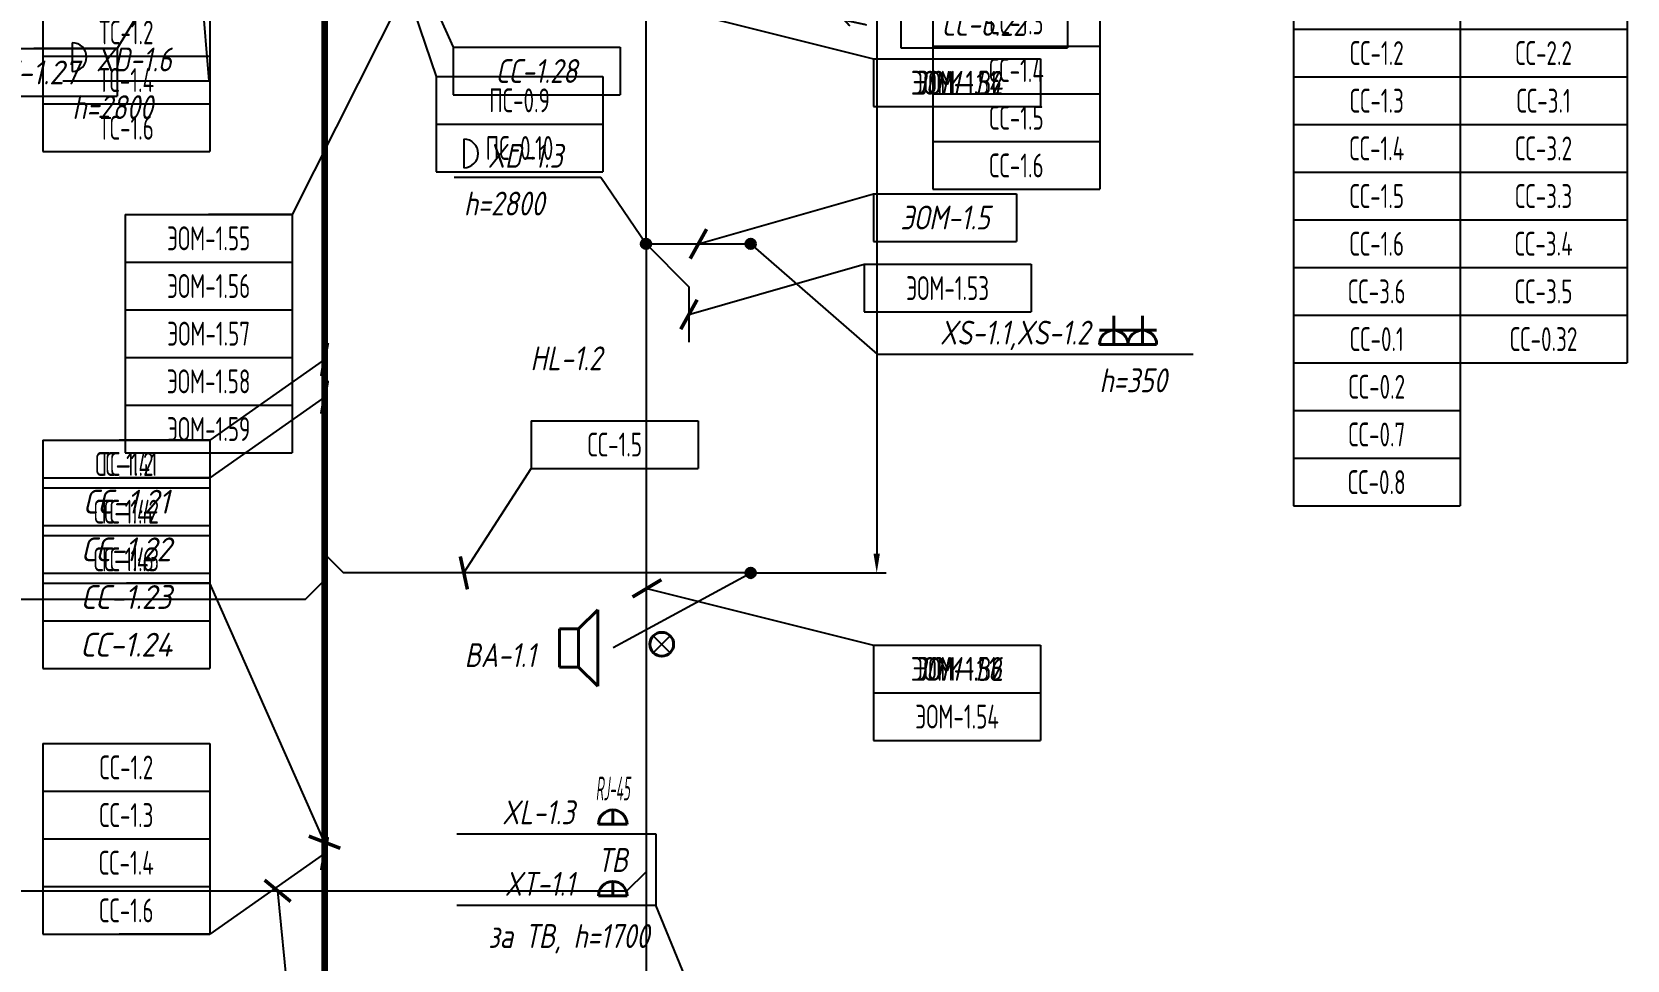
# Model space of a CAD drawing. Header units: millimetres. Extents: x -8189 to 16488, y -6763 to 17206.
# Drawn here: x 6394 to 9739, y 5008 to 6955 of the extents above; entities that cross this region are included whole.
import ezdxf
from ezdxf.enums import TextEntityAlignment as Align

# ---------------------------------------------------------------- set-up
doc = ezdxf.new("R2010")
doc.units = ezdxf.units.MM
for name, color, linetype in [('02 Розетки', 7, 'Continuous'), ('03 Стационарное ЭО', 7, 'Continuous'), ('04 Освещение', 7, 'Continuous'), ('05 Слаботочка', 7, 'Continuous'), ('06 Авт-ка климата', 7, 'Continuous'), ('07 Авт-ка общая', 7, 'Continuous'), ('08 Пож. и техн. сигн.', 7, 'Continuous'), ('12 Трассы и коробки 220', 7, 'Continuous'), ('13 Трассы и коробки слаботочки', 7, 'Continuous')]:
    doc.layers.add(name, color=color, linetype=linetype)
doc.layers.add('11 Привязка размеры', color=7, linetype='Continuous', plot=False)
doc.styles.add('GOST typeA', font='GOST_A.TTF')
doc.styles.get("Standard").update_dxf_attribs({"font": 'arial.ttf'})
doc.styles.add('ГОСТ-ISOCPEUR', font='isocpeui.ttf', dxfattribs={"width": 0.8})
doc.linetypes.add('220V_LINE', pattern='A,0.2,-0.05,["~220V",Standard,S=0.1,R=0,X=0,Y=-0.05],-0.4,0.1', length=0.75)
doc.dimstyles.new('ISO-25', dxfattribs={"dimtxt": 2.5, "dimasz": 2.5, "dimexe": 1.25, "dimexo": 0.625, "dimtad": 1, "dimtxsty": 'Standard', "dimcen": 2.5, "dimadec": 0, "dimazin": 0, "dimtfac": 1, "dimtmove": 0, "dimatfit": 3, "dimfxl": 1, "dimarcsym": 0})

# ---------------------------------------------------------------- blocks, each defined once
blk = doc.blocks.new('*D72')
at = {"layer": '11 Привязка размеры', "color": 0, "lineweight": -2}
for p, q in [((7901.2, 7510.1), (8185.6, 7510.1)), ((8165.6, 7470.1), (8165.6, 5860.1)), ((7901.2, 5820.1), (8185.6, 5820.1))]:
    blk.add_line(p, q, dxfattribs=at)
at = {"layer": '11 Привязка размеры', "color": 0}
for points in [[(8172.2, 7470.1), (8158.9, 7470.1), (8165.6, 7510.1)], [(8158.9, 5860.1), (8172.2, 5860.1), (8165.6, 5820.1)]]:
    blk.add_solid(points, dxfattribs=at)
at = {"layer": 'Defpoints', "color": 0}
for p in [(7901.2, 7510.1), (7901.2, 5820.1), (8165.6, 5820.1)]:
    blk.add_point(p, dxfattribs=at)
at = {"layer": '11 Привязка размеры', "color": 0, "insert": (8120.6, 7010.1), "char_height": 50, "attachment_point": 5, "rotation": 90, "style": 'ГОСТ-ISOCPEUR'}
blk.add_mtext('1690', dxfattribs=at)
blk = doc.blocks.new('розетка скрытая трехполюсная')
at = {"color": 0, "lineweight": -2}
for p, q in [((0, 0), (0, 3)), ((-1.5, 1.5), (1.5, 1.5)), ((-1.5, 0), (1.5, 0))]:
    blk.add_line(p, q, dxfattribs=at)
blk.add_arc((0, 0), 1.5, 0, 180, dxfattribs=at)
blk = doc.blocks.new('громкоговоритель')
at = {"color": 0, "lineweight": -2}
for p, q in [((2, 2), (4, 4)), ((4, 4), (4, -4)), ((0, -2), (0, 2)), ((0, 2), (2, 2)), ((2, 2), (2, -2)), ((2, -2), (0, -2)), ((2, -2), (4, -4))]:
    blk.add_line(p, q, dxfattribs=at)
blk = doc.blocks.new('розетка RJ-45')
at = {"color": 0, "lineweight": -2}
for p, q in [((-1.5, 0), (1.5, 0)), ((0, 0), (0, 1.5))]:
    blk.add_line(p, q, dxfattribs=at)
blk.add_arc((0, 0), 1.5, 0, 180, dxfattribs=at)
at = {"color": 0, "lineweight": -2, "style": 'ГОСТ-ISOCPEUR', "width": 0.4}
blk.add_text('RJ-45', height=2.5, dxfattribs=at).set_placement((0, 2.5), align=Align.CENTER)
blk = doc.blocks.new('розетка ТВ')
at = {"color": 0, "lineweight": -2}
for p, q in [((-1.5, 0), (1.5, 0)), ((0, 0), (0, 1.5))]:
    blk.add_line(p, q, dxfattribs=at)
blk.add_arc((0, 0), 1.5, 0, 180, dxfattribs=at)
at = {"color": 0, "lineweight": -2, "style": 'ГОСТ-ISOCPEUR', "width": 0.8}
blk.add_text('ТВ', height=2.5, dxfattribs=at).set_placement((0, 2.5), align=Align.CENTER)
blk = doc.blocks.new('коробка коммутационная')
at = {"color": 0}
blk.add_line((0, 3), (0, 0), dxfattribs=at)
blk.add_arc((0, 1.5), 1.5, 270, 90, dxfattribs=at)
blk = doc.blocks.new('*T192')
at = {"layer": '02 Розетки', "color": 0, "lineweight": -2}
for p, q in [((0, 0), (350, 0)), ((0, 0), (0, -100)), ((350, 0), (350, -100)), ((0, -100), (350, -100))]:
    blk.add_line(p, q, dxfattribs=at)
at = {"layer": '02 Розетки', "color": 0, "insert": (175, -50), "char_height": 50, "width": 330, "attachment_point": 5, "style": 'ГОСТ-ISOCPEUR'}
blk.add_mtext('{ЭОМ-1.4}', dxfattribs=at)
blk = doc.blocks.new('*T193')
at = {"layer": '02 Розетки', "color": 0, "lineweight": -2}
for p, q in [((0, 0), (300, 0)), ((0, 0), (0, -100)), ((300, 0), (300, -100)), ((0, -100), (300, -100))]:
    blk.add_line(p, q, dxfattribs=at)
at = {"layer": '02 Розетки', "color": 0, "insert": (150, -50), "char_height": 50, "width": 280, "attachment_point": 5, "style": 'ГОСТ-ISOCPEUR'}
blk.add_mtext('{ЭОМ-1.5}', dxfattribs=at)
blk = doc.blocks.new('*T194')
at = {"layer": '02 Розетки', "color": 0, "lineweight": -2}
for p, q in [((0, 0), (350, 0)), ((0, 0), (0, -100)), ((350, 0), (350, -100)), ((0, -100), (350, -100))]:
    blk.add_line(p, q, dxfattribs=at)
at = {"layer": '02 Розетки', "color": 0, "insert": (175, -50), "char_height": 50, "width": 330, "attachment_point": 5, "style": 'ГОСТ-ISOCPEUR'}
blk.add_mtext('{ЭОМ-1.6}', dxfattribs=at)
blk = doc.blocks.new('*T260')
at = {"layer": '03 Стационарное ЭО', "color": 0, "lineweight": -2}
for p, q in [((0, 0), (350, 0)), ((0, 0), (0, -100)), ((350, 0), (350, -100)), ((0, -100), (350, -100))]:
    blk.add_line(p, q, dxfattribs=at)
at = {"layer": '03 Стационарное ЭО', "color": 0, "insert": (175, -50), "char_height": 50, "width": 330, "attachment_point": 5, "style": 'GOST typeA'}
blk.add_mtext('{\\W0.9;ЭОМ-1.32}', dxfattribs=at)
blk = doc.blocks.new('*T262')
at = {"layer": '03 Стационарное ЭО', "color": 0, "lineweight": -2}
for p, q in [((0, 0), (350, 0)), ((0, 0), (0, -100)), ((350, 0), (350, -100)), ((0, -100), (350, -100))]:
    blk.add_line(p, q, dxfattribs=at)
at = {"layer": '03 Стационарное ЭО', "color": 0, "insert": (175, -50), "char_height": 50, "width": 330, "attachment_point": 5, "style": 'GOST typeA'}
blk.add_mtext('{\\W0.9;ЭОМ-1.32}', dxfattribs=at)
blk = doc.blocks.new('*T323')
at = {"layer": '04 Освещение', "color": 0, "lineweight": -2}
for p, q in [((0, 0), (350, 0)), ((0, 0), (0, -500)), ((350, 0), (350, -500)), ((0, -100), (350, -100)), ((0, -200), (350, -200)), ((0, -300), (350, -300)), ((0, -400), (350, -400)), ((0, -500), (350, -500))]:
    blk.add_line(p, q, dxfattribs=at)
at = {"layer": '04 Освещение', "color": 0, "char_height": 50, "width": 330, "attachment_point": 5, "style": 'GOST typeA'}
for s, insert in [('{\\W0.8;ЭОМ-1.55}', (175, -50)), ('{\\W0.8;ЭОМ-1.56}', (175, -150)), ('{\\W0.8;ЭОМ-1.57}', (175, -250)), ('{\\W0.8;ЭОМ-1.58}', (175, -350)), ('{\\W0.8;ЭОМ-1.59}', (175, -450))]:
    blk.add_mtext(s, dxfattribs=dict(at, insert=insert))
blk = doc.blocks.new('*T326')
at = {"layer": '04 Освещение', "color": 0, "lineweight": -2}
for p, q in [((0, 0), (350, 0)), ((0, 0), (0, -100)), ((350, 0), (350, -100)), ((0, -100), (350, -100))]:
    blk.add_line(p, q, dxfattribs=at)
at = {"layer": '04 Освещение', "color": 0, "insert": (175, -50), "char_height": 50, "width": 330, "attachment_point": 5, "style": 'GOST typeA'}
blk.add_mtext('{\\W0.8;ЭОМ-1.51}', dxfattribs=at)
blk = doc.blocks.new('*T328')
at = {"layer": '04 Освещение', "color": 0, "lineweight": -2}
for p, q in [((0, 0), (350, 0)), ((0, 0), (0, -200)), ((350, 0), (350, -200)), ((0, -100), (350, -100)), ((0, -200), (350, -200))]:
    blk.add_line(p, q, dxfattribs=at)
at = {"layer": '04 Освещение', "color": 0, "char_height": 50, "width": 330, "attachment_point": 5, "style": 'GOST typeA'}
for s, insert in [('{\\W0.8;ЭОМ-1.51}', (175, -50)), ('{\\W0.8;ЭОМ-1.54}', (175, -150))]:
    blk.add_mtext(s, dxfattribs=dict(at, insert=insert))
blk = doc.blocks.new('*T384')
at = {"layer": '04 Освещение', "color": 0, "lineweight": -2}
for p, q in [((0, 0), (350, 0)), ((0, 0), (0, -100)), ((350, 0), (350, -100)), ((0, -100), (350, -100))]:
    blk.add_line(p, q, dxfattribs=at)
at = {"layer": '04 Освещение', "color": 0, "insert": (175, -50), "char_height": 50, "width": 330, "attachment_point": 5, "style": 'GOST typeA'}
blk.add_mtext('{\\W0.8;ЭОМ-1.53}', dxfattribs=at)
blk = doc.blocks.new('*T451')
at = {"layer": '07 Авт-ка общая', "color": 0, "lineweight": -2}
for p, q in [((0, 0), (350, 0)), ((0, 0), (0, -300)), ((350, 0), (350, -300)), ((0, -100), (350, -100)), ((0, -200), (350, -200)), ((0, -300), (350, -300))]:
    blk.add_line(p, q, dxfattribs=at)
at = {"layer": '07 Авт-ка общая', "color": 0, "char_height": 50, "width": 330, "attachment_point": 5, "style": 'GOST typeA'}
for s, insert in [('{\\W0.8;СС-1.41}', (175, -50)), ('{\\W0.8;СС-1.42}', (175, -150)), ('{\\W0.8;СС-1.43}', (175, -250))]:
    blk.add_mtext(s, dxfattribs=dict(at, insert=insert))
blk = doc.blocks.new('*T527')
at = {"layer": '06 Авт-ка климата', "color": 0, "lineweight": -2}
for p, q in [((0, 0), (350, 0)), ((0, 0), (0, -400)), ((350, 0), (350, -400)), ((0, -100), (350, -100)), ((0, -200), (350, -200)), ((0, -300), (350, -300)), ((0, -400), (350, -400))]:
    blk.add_line(p, q, dxfattribs=at)
at = {"layer": '06 Авт-ка климата', "color": 0, "char_height": 50, "width": 330, "attachment_point": 5, "style": 'ГОСТ-ISOCPEUR'}
for s, insert in [('{\\W0.9;СС-1.21}', (175, -50)), ('{\\W0.9;СС-1.22}', (175, -150)), ('{\\W0.9;СС-1.23}', (175, -250)), ('{\\W0.9;СС-1.24}', (175, -350))]:
    blk.add_mtext(s, dxfattribs=dict(at, insert=insert))
blk = doc.blocks.new('*T593')
at = {"layer": '06 Авт-ка климата', "color": 0, "lineweight": -2}
for p, q in [((0, 0), (350, 0)), ((0, 0), (0, -100)), ((350, 0), (350, -100)), ((0, -100), (350, -100))]:
    blk.add_line(p, q, dxfattribs=at)
at = {"layer": '06 Авт-ка климата', "color": 0, "insert": (175, -50), "char_height": 50, "width": 330, "attachment_point": 5, "style": 'ГОСТ-ISOCPEUR'}
blk.add_mtext('{\\W0.9;СС-1.27}', dxfattribs=at)
blk = doc.blocks.new('*T602')
at = {"layer": '06 Авт-ка климата', "color": 0, "lineweight": -2}
for p, q in [((0, 0), (350, 0)), ((0, 0), (0, -200)), ((350, 0), (350, -200)), ((0, -100), (350, -100)), ((0, -200), (350, -200))]:
    blk.add_line(p, q, dxfattribs=at)
at = {"layer": '06 Авт-ка климата', "color": 0, "char_height": 50, "width": 330, "attachment_point": 5, "style": 'ГОСТ-ISOCPEUR'}
for s, insert in [('{СС-6.21}', (175, -50)), ('{СС-6.22}', (175, -150))]:
    blk.add_mtext(s, dxfattribs=dict(at, insert=insert))
blk = doc.blocks.new('*T621')
at = {"layer": '05 Слаботочка', "color": 0, "lineweight": -2}
for p, q in [((0, 0), (350, 0)), ((0, 0), (0, -1100)), ((350, 0), (350, -1100)), ((0, -100), (350, -100)), ((0, -200), (350, -200)), ((0, -300), (350, -300)), ((0, -400), (350, -400)), ((0, -500), (350, -500)), ((0, -600), (350, -600)), ((0, -700), (350, -700)), ((0, -800), (350, -800)), ((0, -900), (350, -900)), ((0, -1000), (350, -1000)), ((0, -1100), (350, -1100))]:
    blk.add_line(p, q, dxfattribs=at)
at = {"layer": '05 Слаботочка', "color": 0, "char_height": 50, "width": 330, "attachment_point": 5, "style": 'GOST typeA'}
for s, insert in [('{\\W0.8;СС-1.1}', (175, -50)), ('{\\W0.8;СС-1.2}', (175, -150)), ('{\\W0.8;СС-1.3}', (175, -250)), ('{\\W0.8;СС-1.4}', (175, -350)), ('{\\W0.8;СС-1.5}', (175, -450)), ('{\\W0.8;СС-1.6}', (175, -550)), ('{\\W0.8;СС-3.6}', (175, -650)), ('{\\W0.8;СС-0.1}', (175, -750)), ('{\\W0.8;СС-0.2}', (175, -850)), ('{\\W0.8;СС-0.7}', (175, -950)), ('{\\W0.8;СС-0.8}', (175, -1050))]:
    blk.add_mtext(s, dxfattribs=dict(at, insert=insert))
blk = doc.blocks.new('*T623')
at = {"layer": '05 Слаботочка', "color": 0, "lineweight": -2}
for p, q in [((0, 0), (350, 0)), ((0, 0), (0, -600)), ((350, 0), (350, -600)), ((0, -100), (350, -100)), ((0, -200), (350, -200)), ((0, -300), (350, -300)), ((0, -400), (350, -400)), ((0, -500), (350, -500)), ((0, -600), (350, -600))]:
    blk.add_line(p, q, dxfattribs=at)
at = {"layer": '05 Слаботочка', "color": 0, "char_height": 50, "width": 330, "attachment_point": 5, "style": 'GOST typeA'}
for s, insert in [('{\\W0.8;СС-1.1}', (175, -50)), ('{\\W0.8;СС-1.2}', (175, -150)), ('{\\W0.8;СС-1.3}', (175, -250)), ('{\\W0.8;СС-1.4}', (175, -350)), ('{\\W0.8;СС-1.5}', (175, -450)), ('{\\W0.8;СС-1.6}', (175, -550))]:
    blk.add_mtext(s, dxfattribs=dict(at, insert=insert))
blk = doc.blocks.new('*T628')
at = {"layer": '05 Слаботочка', "color": 0, "lineweight": -2}
for p, q in [((0, 0), (350, 0)), ((0, 0), (0, -400)), ((350, 0), (350, -400)), ((0, -100), (350, -100)), ((0, -200), (350, -200)), ((0, -300), (350, -300)), ((0, -400), (350, -400))]:
    blk.add_line(p, q, dxfattribs=at)
at = {"layer": '05 Слаботочка', "color": 0, "char_height": 50, "width": 330, "attachment_point": 5, "style": 'GOST typeA'}
for s, insert in [('{\\W0.8;СС-1.2}', (175, -50)), ('{\\W0.8;СС-1.3}', (175, -150)), ('{\\W0.8;СС-1.4}', (175, -250)), ('{\\W0.8;СС-1.6}', (175, -350))]:
    blk.add_mtext(s, dxfattribs=dict(at, insert=insert))
blk = doc.blocks.new('*T630')
at = {"layer": '05 Слаботочка', "color": 0, "lineweight": -2}
for p, q in [((0, 0), (350, 0)), ((0, 0), (0, -100)), ((350, 0), (350, -100)), ((0, -100), (350, -100))]:
    blk.add_line(p, q, dxfattribs=at)
at = {"layer": '05 Слаботочка', "color": 0, "insert": (175, -50), "char_height": 50, "width": 330, "attachment_point": 5, "style": 'GOST typeA'}
blk.add_mtext('{\\W0.8;СС-1.5}', dxfattribs=at)
blk = doc.blocks.new('*T636')
at = {"layer": '05 Слаботочка', "color": 0, "lineweight": -2}
for p, q in [((0, 0), (350, 0)), ((0, 0), (0, -800)), ((350, 0), (350, -800)), ((0, -100), (350, -100)), ((0, -200), (350, -200)), ((0, -300), (350, -300)), ((0, -400), (350, -400)), ((0, -500), (350, -500)), ((0, -600), (350, -600)), ((0, -700), (350, -700)), ((0, -800), (350, -800))]:
    blk.add_line(p, q, dxfattribs=at)
at = {"layer": '05 Слаботочка', "color": 0, "char_height": 50, "width": 330, "attachment_point": 5, "style": 'GOST typeA'}
for s, insert in [('{\\W0.8;СС-2.1}', (175, -50)), ('{\\W0.8;СС-2.2}', (175, -150)), ('{\\W0.8;СС-3.1}', (175, -250)), ('{\\W0.8;СС-3.2}', (175, -350)), ('{\\W0.8;СС-3.3}', (175, -450)), ('{\\W0.8;СС-3.4}', (175, -550)), ('{\\W0.8;СС-3.5}', (175, -650)), ('{\\W0.8;СС-0.32}', (175, -750))]:
    blk.add_mtext(s, dxfattribs=dict(at, insert=insert))
blk = doc.blocks.new('*T710')
at = {"layer": '08 Пож. и техн. сигн.', "color": 0, "lineweight": -2}
for p, q in [((0, 0), (350, 0)), ((0, 0), (0, -300)), ((350, 0), (350, -300)), ((0, -100), (350, -100)), ((0, -200), (350, -200)), ((0, -300), (350, -300))]:
    blk.add_line(p, q, dxfattribs=at)
at = {"layer": '08 Пож. и техн. сигн.', "color": 0, "char_height": 50, "width": 330, "attachment_point": 5, "style": 'GOST typeA'}
for s, insert in [('{\\W0.8;ТС-1.2}', (175, -50)), ('{\\W0.8;ТС-1.4}', (175, -150)), ('{\\W0.8;ТС-1.6}', (175, -250))]:
    blk.add_mtext(s, dxfattribs=dict(at, insert=insert))
blk = doc.blocks.new('*T758')
at = {"layer": '08 Пож. и техн. сигн.', "color": 0, "lineweight": -2}
for p, q in [((0, 0), (350, 0)), ((0, 0), (0, -500)), ((350, 0), (350, -500)), ((0, -100), (350, -100)), ((0, -200), (350, -200)), ((0, -300), (350, -300)), ((0, -400), (350, -400)), ((0, -500), (350, -500))]:
    blk.add_line(p, q, dxfattribs=at)
at = {"layer": '08 Пож. и техн. сигн.', "color": 0, "char_height": 50, "width": 330, "attachment_point": 5, "style": 'GOST typeA'}
for s, insert in [('{\\W0.8;ПС-0.9}', (175, -50)), ('{\\W0.8;ПС-0.10}', (175, -150)), ('{\\W0.8;ТС-1.2}', (175, -250)), ('{\\W0.8;ТС-1.4}', (175, -350)), ('{\\W0.8;ТС-1.6}', (175, -450))]:
    blk.add_mtext(s, dxfattribs=dict(at, insert=insert))
blk = doc.blocks.new('*T759')
at = {"layer": '08 Пож. и техн. сигн.', "color": 0, "lineweight": -2}
for p, q in [((0, 0), (350, 0)), ((0, 0), (0, -200)), ((350, 0), (350, -200)), ((0, -100), (350, -100)), ((0, -200), (350, -200))]:
    blk.add_line(p, q, dxfattribs=at)
at = {"layer": '08 Пож. и техн. сигн.', "color": 0, "char_height": 50, "width": 330, "attachment_point": 5, "style": 'GOST typeA'}
for s, insert in [('{\\W0.8;ПС-0.9}', (175, -50)), ('{\\W0.8;ПС-0.10}', (175, -150))]:
    blk.add_mtext(s, dxfattribs=dict(at, insert=insert))
blk = doc.blocks.new('*T778')
at = {"layer": '06 Авт-ка климата', "color": 0, "lineweight": -2}
for p, q in [((0, 0), (350, 0)), ((0, 0), (0, -100)), ((350, 0), (350, -100)), ((0, -100), (350, -100))]:
    blk.add_line(p, q, dxfattribs=at)
at = {"layer": '06 Авт-ка климата', "color": 0, "insert": (175, -50), "char_height": 50, "width": 330, "attachment_point": 5, "style": 'ГОСТ-ISOCPEUR'}
blk.add_mtext('{СС-1.28}', dxfattribs=at)

msp = doc.modelspace()

# ---------------------------------------------------------------- hatches: boundary and pattern name
at = {"layer": '02 Розетки'}
msp.add_hatch(color=256, dxfattribs=at).paths.add_polyline_path([(7891.2, 6510.2, 1), (7911.2, 6510.2, 1)])
at = {"layer": '05 Слаботочка'}
msp.add_hatch(color=256, dxfattribs=at).paths.add_polyline_path([(7891.2, 5820.1, 1), (7911.2, 5820.1, 1)])
at = {"layer": '12 Трассы и коробки 220'}
msp.add_hatch(color=256, dxfattribs=at).paths.add_polyline_path([(7671.7, 6510.2, 1), (7691.7, 6510.2, 1)])

# ---------------------------------------------------------------- linework, layer by layer
at = {"layer": '02 Розетки'}
for q in [(7901.2, 6510.2), (8829.4, 6279.1)]:
    msp.add_line((8167.1, 6279.1), q, dxfattribs=at)
at = {"layer": '02 Розетки', "lineweight": 40}
msp.add_circle((7901.2, 6510.2), 10, dxfattribs=at)
at = {"layer": '04 Освещение', "color": 3}
for p, q in [((7732.3, 5652.7), (7696.9, 5688)), ((7696.9, 5652.7), (7732.3, 5688))]:
    msp.add_line(p, q, dxfattribs=at)
at = {"layer": '04 Освещение', "linetype": '220V_LINE', "ltscale": 200, "flags": 128}
for points in [[(7681.7, 6510.2), (7771.7, 6420.2), (7771.7, 6303.9)], [(6176.2, 5153.3), (7641.7, 5153.3), (7641.7, 5153.3), (7681.7, 5193.3)]]:
    msp.add_lwpolyline(points, dxfattribs=at)
at = {"layer": '04 Освещение', "color": 3, "lineweight": 40}
msp.add_circle((7714.6, 5670.4), 25, dxfattribs=at)
at = {"layer": '05 Слаботочка'}
for p, q in [((7612.8, 5663.8), (7901.2, 5820.1)), ((7285.2, 5272.9), (7702, 5272.9)), ((7702, 5272.9), (7702, 5122.9)), ((7285.2, 5122.9), (7702, 5122.9)), ((7901.2, 4640.4), (7702, 5122.9))]:
    msp.add_line(p, q, dxfattribs=at)
for points in [[(7901.2, 5820.1), (7047.4, 5820.1), (7007.4, 5860.1)], [(4451.2, 5765.1), (6967.4, 5765.1), (6967.4, 5765.1), (7007.4, 5805.1)]]:
    msp.add_lwpolyline(points, dxfattribs=at)
at = {"layer": '05 Слаботочка', "lineweight": 40}
msp.add_circle((7901.2, 5820.1), 10, dxfattribs=at)
at = {"layer": '12 Трассы и коробки 220'}
for p, q in [((6765.7, 6852.1), (6711.2, 7510.1)), ((6458.3, 6852.1), (6765.7, 6852.1)), ((7279.6, 6649.9), (7586.9, 6649.9)), ((7586.9, 6649.9), (7681.7, 6510.2))]:
    msp.add_line(p, q, dxfattribs=at)
at = {"layer": '12 Трассы и коробки 220', "linetype": '220V_LINE', "ltscale": 200, "flags": 128}
for points in [[(7681.7, 6510.2), (7681.7, 7218.1), (7683.6, 7436.6)], [(7681.7, 6510.2), (7681.7, 4640.4)], [(7681.7, 6510.2), (7901.2, 6510.2)]]:
    msp.add_lwpolyline(points, dxfattribs=at)
at = {"layer": '12 Трассы и коробки 220', "lineweight": 40}
msp.add_circle((7681.7, 6510.2), 10, dxfattribs=at)
at = {"layer": '13 Трассы и коробки слаботочки', "lineweight": 100}
msp.add_lwpolyline([(7007.4, 9570.1), (7007.4, 2946.3)], dxfattribs=at)

# ---------------------------------------------------------------- block references
for name, p in [('*T758', (6416.7, 7203.8)), ('*T623', (8283.6, 7224.7)), ('*T602', (8215.8, 7121.6)), ('*T621', (9039.5, 7060.5)), ('*T636', (9389.5, 7060.5)), ('*T593', (6222.7, 6919.8)), ('*T778', (7277.5, 6922.8)), ('*T192', (8159.1, 6898.2)), ('*T260', (8159.1, 6898.2)), ('*T326', (8159.1, 6898.2)), ('*T759', (7241.3, 6861.3)), ('*T193', (8159.1, 6615.5)), ('*T323', (6589.3, 6571.8)), ('*T384', (8139.3, 6467.4)), ('*T630', (7441.1, 6139.3)), ('*T451', (6416.7, 6098.5)), ('*T710', (6416.7, 6098.5)), ('*T527', (6416.7, 6019.5)), ('*T194', (8159.1, 5668.7)), ('*T262', (8159.1, 5668.7)), ('*T328', (8159.1, 5668.7)), ('*T628', (6416.7, 5462.1))]:
    msp.add_blockref(name, p)
at = {"layer": '02 Розетки', "color": 1, "lineweight": 40, "xscale": 20, "yscale": 20, "zscale": 20}
for p in [(8662.7, 6299.1), (8722.7, 6299.1)]:
    msp.add_blockref('розетка скрытая трехполюсная', p, dxfattribs=at)
at = {"layer": '05 Слаботочка', "lineweight": 40, "xscale": 20, "yscale": 20, "zscale": 20}
msp.add_blockref('громкоговоритель', (7500.3, 5662.7), dxfattribs=at)
at = {"layer": '05 Слаботочка', "color": 6, "lineweight": 40, "xscale": 20, "yscale": 20, "zscale": 20}
for name, p in [('розетка RJ-45', (7612, 5292.9)), ('розетка ТВ', (7612, 5142.9))]:
    msp.add_blockref(name, p, dxfattribs=at)
at = {"layer": '12 Трассы и коробки 220', "xscale": 20, "yscale": 20, "zscale": 20}
for p in [(6478.3, 6872.1), (7299.6, 6669.9)]:
    msp.add_blockref('коробка коммутационная', p, dxfattribs=at)

# ---------------------------------------------------------------- texts
at = {"layer": '02 Розетки', "linetype": 'Continuous', "style": 'ГОСТ-ISOCPEUR', "width": 0.8}
msp.add_text('XS-1.1,XS-1.2', height=50, dxfattribs=at).set_placement((8612.7, 6299.1), align=Align.RIGHT)
msp.add_text('h=350', height=50, dxfattribs=at).set_placement((8632.7, 6199))
at = {"layer": '04 Освещение', "linetype": 'Continuous', "style": 'ГОСТ-ISOCPEUR', "width": 0.8}
msp.add_text('HL-1.2', height=50, dxfattribs=at).set_placement((7439.3, 6245.1))
at = {"layer": '05 Слаботочка', "linetype": 'Continuous', "style": 'ГОСТ-ISOCPEUR', "width": 0.8}
for s, p in [('BA-1.1', (7450.3, 5622.7)), ('XL-1.3', (7532, 5292.9)), ('XT-1.1', (7532, 5142.9)), ('за ТВ, h=1700', (7688.7, 5033.4))]:
    msp.add_text(s, height=50, dxfattribs=at).set_placement(p, align=Align.RIGHT)
at = {"layer": '12 Трассы и коробки 220', "linetype": 'Continuous', "style": 'ГОСТ-ISOCPEUR', "width": 0.8}
for s, p in [('XD-1.6', (6528.3, 6872.1)), ('h=2800', (6478.3, 6772)), ('XD-1.3', (7349.6, 6669.9)), ('h=2800', (7299.6, 6569.8))]:
    msp.add_text(s, height=50, dxfattribs=at).set_placement(p)

# ---------------------------------------------------------------- dimensions: what is measured, and where the dimension line sits
at = {"layer": '11 Привязка размеры'}
dim = msp.add_linear_dim(base=(8165.6, 5820.1), p1=(7901.2, 7510.1), p2=(7901.2, 5820.1), angle=90, dimstyle='ISO-25', override={"dimtxt": 50, "dimasz": 40, "dimexe": 20, "dimexo": 0, "dimgap": 20, "dimdec": 0, "dimtxsty": 'ГОСТ-ISOCPEUR'}, dxfattribs=at)
dim.commit()
dim.dimension.update_dxf_attribs({"geometry": '*D72', "text_midpoint": (8165.6, 7010.1), "dimtype": 160})

# ---------------------------------------------------------------- leaders
at = {"layer": '02 Розетки'}
for points in [[(7683.6, 7017.2), (8159.1, 6898.2), (8319, 6898.2)], [(7791.5, 6510.2), (8159.1, 6615.5), (8319, 6615.5)], [(7683.6, 5787.7), (8159.1, 5668.7), (8319, 5668.7)]]:
    msp.add_leader(points, dimstyle='ISO-25', override={"dimasz": 50, "dimgap": 1, "dimtad": 0, "dimldrblk": 'ArchTick'}, dxfattribs=at)
at = {"layer": '03 Стационарное ЭО'}
for points in [[(7683.6, 7017.2), (8159.1, 6898.2), (8319, 6898.2)], [(7683.6, 5787.7), (8159.1, 5668.7), (8319, 5668.7)]]:
    msp.add_leader(points, dimstyle='ISO-25', override={"dimasz": 50, "dimgap": 1, "dimtad": 0, "dimldrblk": 'ArchTick'}, dxfattribs=at)
at = {"layer": '04 Освещение'}
for points in [[(7356.2, 7399.8), (6939.3, 6571.8), (6764.3, 6571.8)], [(7683.6, 7017.2), (8159.1, 6898.2), (8319, 6898.2)], [(7771.7, 6362.1), (8139.3, 6467.4), (8299.2, 6467.4)], [(7683.6, 5787.7), (8159.1, 5668.7), (8319, 5668.7)], [(6909, 5153.3), (6941.1, 4824.5), (7100.9, 4824.5)]]:
    msp.add_leader(points, dimstyle='ISO-25', override={"dimasz": 50, "dimgap": 1, "dimtad": 0, "dimldrblk": 'ArchTick'}, dxfattribs=at)
at = {"layer": '05 Слаботочка'}
for points in [[(7299.6, 5820.1), (7441.1, 6039.3), (7616.1, 6039.3)], [(7007.4, 5231.4), (6766.7, 5062.1), (6576.5, 5062.1)]]:
    msp.add_leader(points, dimstyle='ISO-25', override={"dimasz": 50, "dimgap": 1, "dimtad": 0, "dimldrblk": 'ArchTick'}, dxfattribs=at)
at = {"layer": '06 Авт-ка климата'}
for points in [[(6902.5, 7470.1), (6572.7, 6919.8), (6397.7, 6919.8)], [(7115.9, 7279.9), (7277.5, 6922.8), (7452.5, 6922.8)], [(7007.4, 6188.7), (6766.7, 6019.5), (6576.5, 6019.5)]]:
    msp.add_leader(points, dimstyle='ISO-25', override={"dimasz": 50, "dimgap": 1, "dimtad": 0, "dimldrblk": 'ArchTick'}, dxfattribs=at)
at = {"layer": '07 Авт-ка общая'}
msp.add_leader([(7007.4, 5255.2), (6766.7, 5798.5), (6591.7, 5798.5)], dimstyle='ISO-25', override={"dimasz": 50, "dimgap": 1, "dimtad": 0, "dimldrblk": 'ArchTick'}, dxfattribs=at)
at = {"layer": '08 Пож. и техн. сигн.'}
for points in [[(7137.6, 7167.7), (7241.3, 6861.3), (7401.1, 6861.3)], [(7007.4, 6267.8), (6766.7, 6098.5), (6576.5, 6098.5)]]:
    msp.add_leader(points, dimstyle='ISO-25', override={"dimasz": 50, "dimgap": 1, "dimtad": 0, "dimldrblk": 'ArchTick'}, dxfattribs=at)

doc.saveas('drawing.dxf')
